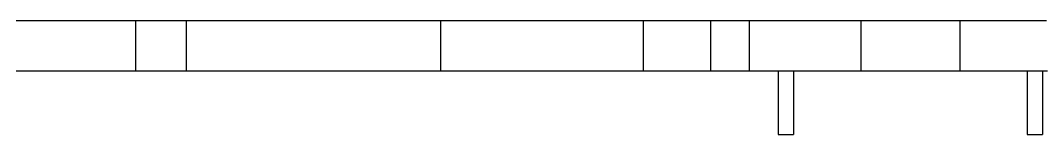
# Model space of a CAD drawing. Header units: metres. Extents: x -70 to 63, y -62 to 38.
# Drawn here: x -29.53 to 10.7, y 33 to 37.5 of the extents above; entities that cross this region are included whole.
import ezdxf

# ---------------------------------------------------------------- set-up
doc = ezdxf.new("R2010")
doc.units = ezdxf.units.M
doc.layers.add('U_Z10', color=7, linetype='Continuous')
doc.layers.add('U_Z14', color=7, linetype='Continuous')

msp = doc.modelspace()

# ---------------------------------------------------------------- linework, layer by layer
at = {"layer": 'U_Z10'}
for points in [[(-29.7, 37.5), (-29.5, 37.5), (-29.3, 37.5), (-29.1, 37.5), (-28.9, 37.5), (-28.7, 37.5), (-28.5, 37.5), (-28.3, 37.5), (-28.1, 37.5), (-27.9, 37.5), (-27.7, 37.5), (-27.5, 37.5), (-27.3, 37.5), (-27.1, 37.5), (-26.9, 37.5), (-26.7, 37.5), (-26.5, 37.5), (-26.3, 37.5), (-26.1, 37.5), (-25.9, 37.5), (-25.7, 37.5), (-25.5, 37.5), (-25.3, 37.5), (-25.1, 37.5), (-24.9, 37.5), (-24.7, 37.5), (-24.5, 37.5), (-24.3, 37.5), (-24.1, 37.5), (-23.9, 37.5), (-23.7, 37.5), (-23.5, 37.5), (-23.3, 37.5), (-23.1, 37.5), (-22.9, 37.5), (-22.7, 37.5), (-22.5, 37.5), (-22.3, 37.5), (-22.1, 37.5), (-21.9, 37.5), (-21.7, 37.5), (-21.5, 37.5), (-21.3, 37.5), (-21.1, 37.5), (-20.9, 37.5), (-20.7, 37.5), (-20.5, 37.5), (-20.3, 37.5), (-20.1, 37.5), (-19.9, 37.5), (-19.7, 37.5), (-19.5, 37.5), (-19.3, 37.5), (-19.1, 37.5), (-18.9, 37.5), (-18.7, 37.5), (-18.5, 37.5), (-18.3, 37.5), (-18.1, 37.5), (-17.9, 37.5), (-17.7, 37.5), (-17.5, 37.5), (-17.3, 37.5), (-17.1, 37.5), (-16.9, 37.5), (-16.7, 37.5), (-16.5, 37.5), (-16.3, 37.5), (-16.1, 37.5), (-15.9, 37.5), (-15.7, 37.5), (-15.5, 37.5), (-15.3, 37.5), (-15.1, 37.5), (-14.9, 37.5), (-14.7, 37.5), (-14.5, 37.5), (-14.3, 37.5), (-14.1, 37.5), (-13.9, 37.5), (-13.7, 37.5), (-13.5, 37.5), (-13.3, 37.5), (-13.1, 37.5), (-12.9, 37.5), (-12.7, 37.5), (-12.5, 37.5), (-12.3, 37.5), (-12.1, 37.5), (-11.9, 37.5), (-11.7, 37.5), (-11.5, 37.5), (-11.3, 37.5), (-11.1, 37.5), (-10.9, 37.5), (-10.7, 37.5), (-10.5, 37.5), (-10.3, 37.5), (-10.1, 37.5), (-9.9, 37.5), (-9.7, 37.5), (-9.5, 37.5), (-9.3, 37.5), (-9.1, 37.5), (-8.9, 37.5), (-8.7, 37.5), (-8.5, 37.5), (-8.3, 37.5), (-8.1, 37.5), (-7.9, 37.5), (-7.7, 37.5), (-7.5, 37.5), (-7.3, 37.5), (-7.1, 37.5), (-6.9, 37.5), (-6.7, 37.5), (-6.5, 37.5), (-6.3, 37.5), (-6.1, 37.5), (-5.9, 37.5), (-5.7, 37.5), (-5.5, 37.5), (-5.3, 37.5), (-5.1, 37.5), (-4.9, 37.5), (-4.7, 37.5), (-4.5, 37.5), (-4.3, 37.5), (-4.1, 37.5), (-3.9, 37.5), (-3.7, 37.5), (-3.5, 37.5), (-3.3, 37.5), (-3.1, 37.5), (-2.9, 37.5), (-2.7, 37.5), (-2.5, 37.5), (-2.3, 37.5), (-2.1, 37.5), (-1.9, 37.5), (-1.7, 37.5), (-1.5, 37.5), (-1.3, 37.5), (-1.1, 37.5), (-0.9, 37.5), (-0.7, 37.5), (-0.5, 37.5), (-0.3, 37.5), (-0.1, 37.5), (0.1, 37.5), (0.3, 37.5), (0.5, 37.5), (0.7, 37.5), (0.9, 37.5), (1.1, 37.5), (1.3, 37.5), (1.5, 37.5), (1.7, 37.5), (1.9, 37.5), (2.1, 37.5), (2.3, 37.5), (2.5, 37.5), (2.7, 37.5), (2.9, 37.5), (3.1, 37.5), (3.3, 37.5), (3.5, 37.5), (3.7, 37.5), (3.9, 37.5), (4.1, 37.5), (4.3, 37.5), (4.5, 37.5), (4.7, 37.5), (4.9, 37.5), (5.1, 37.5), (5.3, 37.5), (5.5, 37.5), (5.7, 37.5), (5.9, 37.5), (6.1, 37.5), (6.3, 37.5), (6.5, 37.5), (6.7, 37.5), (6.9, 37.5), (7.1, 37.5), (7.3, 37.5), (7.5, 37.5), (7.7, 37.5), (7.9, 37.5), (8.1, 37.5), (8.3, 37.5), (8.5, 37.5), (8.7, 37.5), (8.9, 37.5), (9.1, 37.5), (9.3, 37.5), (9.5, 37.5), (9.7, 37.5), (9.9, 37.5), (10.1, 37.5), (10.3, 37.5), (10.5, 37.5), (10.7, 37.5)], [(10.9, 35.5), (10.7, 35.5), (10.5, 35.5), (10.3, 35.5), (10.1, 35.5), (9.9, 35.5), (9.7, 35.5), (9.5, 35.5), (9.3, 35.5), (9.1, 35.5), (8.9, 35.5), (8.7, 35.5), (8.5, 35.5), (8.3, 35.5), (8.1, 35.5), (7.9, 35.5), (7.7, 35.5), (7.5, 35.5), (7.3, 35.5), (7.1, 35.5), (6.9, 35.5), (6.7, 35.5), (6.5, 35.5), (6.3, 35.5), (6.1, 35.5), (5.9, 35.5), (5.7, 35.5), (5.5, 35.5), (5.3, 35.5), (5.1, 35.5), (4.9, 35.5), (4.7, 35.5), (4.5, 35.5), (4.3, 35.5), (4.1, 35.5), (3.9, 35.5), (3.7, 35.5), (3.5, 35.5), (3.3, 35.5), (3.1, 35.5), (2.9, 35.5), (2.7, 35.5), (2.5, 35.5), (2.3, 35.5), (2.1, 35.5), (1.9, 35.5), (1.7, 35.5), (1.5, 35.5), (1.3, 35.5), (1.1, 35.5), (0.9, 35.5), (0.7, 35.5), (0.5, 35.5), (0.3, 35.5), (0.1, 35.5), (-0.1, 35.5), (-0.3, 35.5), (-0.5, 35.5), (-0.7, 35.5), (-0.9, 35.5), (-1.1, 35.5), (-1.3, 35.5), (-1.5, 35.5), (-1.7, 35.5), (-1.9, 35.5), (-2.1, 35.5), (-2.3, 35.5), (-2.5, 35.5), (-2.7, 35.5), (-2.9, 35.5), (-3.1, 35.5), (-3.3, 35.5), (-3.5, 35.5), (-3.7, 35.5), (-3.9, 35.5), (-4.1, 35.5), (-4.3, 35.5), (-4.5, 35.5), (-4.7, 35.5), (-4.9, 35.5), (-5.1, 35.5), (-5.3, 35.5), (-5.5, 35.5), (-5.7, 35.5), (-5.9, 35.5), (-6.1, 35.5), (-6.3, 35.5), (-6.5, 35.5), (-6.7, 35.5), (-6.9, 35.5), (-7.1, 35.5), (-7.3, 35.5), (-7.5, 35.5), (-7.7, 35.5), (-7.9, 35.5), (-8.1, 35.5), (-8.3, 35.5), (-8.5, 35.5), (-8.7, 35.5), (-8.9, 35.5), (-9.1, 35.5), (-9.3, 35.5), (-9.5, 35.5), (-9.7, 35.5), (-9.9, 35.5), (-10.1, 35.5), (-10.3, 35.5), (-10.5, 35.5), (-10.7, 35.5), (-10.9, 35.5), (-11.1, 35.5), (-11.3, 35.5), (-11.5, 35.5), (-11.7, 35.5), (-11.9, 35.5), (-12.1, 35.5), (-12.3, 35.5), (-12.5, 35.5), (-12.7, 35.5), (-12.9, 35.5), (-13.1, 35.5), (-13.3, 35.5), (-13.5, 35.5), (-13.7, 35.5), (-13.9, 35.5), (-14.1, 35.5), (-14.3, 35.5), (-14.5, 35.5), (-14.7, 35.5), (-14.9, 35.5), (-15.1, 35.5), (-15.3, 35.5), (-15.5, 35.5), (-15.7, 35.5), (-15.9, 35.5), (-16.1, 35.5), (-16.3, 35.5), (-16.5, 35.5), (-16.7, 35.5), (-16.9, 35.5), (-17.1, 35.5), (-17.3, 35.5), (-17.5, 35.5), (-17.7, 35.5), (-17.9, 35.5), (-18.1, 35.5), (-18.3, 35.5), (-18.5, 35.5), (-18.7, 35.5), (-18.9, 35.5), (-19.1, 35.5), (-19.3, 35.5), (-19.5, 35.5), (-19.7, 35.5), (-19.9, 35.5), (-20.1, 35.5), (-20.3, 35.5), (-20.5, 35.5), (-20.7, 35.5), (-20.9, 35.5), (-21.1, 35.5), (-21.3, 35.5), (-21.5, 35.5), (-21.7, 35.5), (-21.9, 35.5), (-22.1, 35.5), (-22.3, 35.5), (-22.5, 35.5), (-22.7, 35.5), (-22.9, 35.5), (-23.1, 35.5), (-23.3, 35.5), (-23.5, 35.5), (-23.7, 35.5), (-23.9, 35.5), (-24.1, 35.5), (-24.3, 35.5), (-24.5, 35.5), (-24.7, 35.5), (-24.9, 35.5), (-25.1, 35.5), (-25.3, 35.5), (-25.5, 35.5), (-25.7, 35.5), (-25.9, 35.5), (-26.1, 35.5), (-26.3, 35.5), (-26.5, 35.5), (-26.7, 35.5), (-26.9, 35.5), (-27.1, 35.5), (-27.3, 35.5), (-27.5, 35.5), (-27.7, 35.5), (-27.9, 35.5), (-28.1, 35.5), (-28.3, 35.5), (-28.5, 35.5), (-28.7, 35.5), (-28.9, 35.5), (-29.1, 35.5), (-29.3, 35.5), (-29.5, 35.5), (-29.7, 35.5)]]:
    msp.add_lwpolyline(points, dxfattribs=at)
at = {"layer": 'U_Z14'}
for points in [[(-25, 37.5), (-24.8, 37.5), (-24.6, 37.5), (-24.4, 37.5), (-24.2, 37.5), (-24, 37.5), (-23.8, 37.5), (-23.6, 37.5), (-23.4, 37.5), (-23.2, 37.5), (-23, 37.5)], [(-25, 37.5), (-25, 37.3), (-25, 37.1), (-25, 36.9), (-25, 36.7), (-25, 36.5), (-25, 36.3), (-25, 36.1), (-25, 35.9), (-25, 35.7), (-25, 35.5)], [(-23, 37.5), (-23, 37.3), (-23, 37.1), (-23, 36.9), (-23, 36.7), (-23, 36.5), (-23, 36.3), (-23, 36.1), (-23, 35.9), (-23, 35.7), (-23, 35.5)], [(-13, 37.5), (-12.79487, 37.5), (-12.58974, 37.5), (-12.38462, 37.5), (-12.17949, 37.5), (-11.97436, 37.5), (-11.76923, 37.5), (-11.5641, 37.5), (-11.35897, 37.5), (-11.15385, 37.5), (-10.94872, 37.5), (-10.74359, 37.5), (-10.53846, 37.5), (-10.33333, 37.5), (-10.12821, 37.5), (-9.92308, 37.5), (-9.71795, 37.5), (-9.51282, 37.5), (-9.30769, 37.5), (-9.10256, 37.5), (-8.89744, 37.5), (-8.69231, 37.5), (-8.48718, 37.5), (-8.28205, 37.5), (-8.07692, 37.5), (-7.87179, 37.5), (-7.66667, 37.5), (-7.46154, 37.5), (-7.25641, 37.5), (-7.05128, 37.5), (-6.84615, 37.5), (-6.64103, 37.5), (-6.4359, 37.5), (-6.23077, 37.5), (-6.02564, 37.5), (-5.82051, 37.5), (-5.61538, 37.5), (-5.41026, 37.5), (-5.20513, 37.5), (-5, 37.5)], [(-13, 37.5), (-13, 37.3), (-13, 37.1), (-13, 36.9), (-13, 36.7), (-13, 36.5), (-13, 36.3), (-13, 36.1), (-13, 35.9), (-13, 35.7), (-13, 35.5)], [(-5, 37.5), (-4.79692, 37.5), (-4.59384, 37.5), (-4.39075, 37.5), (-4.18767, 37.5), (-3.98459, 37.5), (-3.78151, 37.5), (-3.57843, 37.5), (-3.37534, 37.5), (-3.17226, 37.5), (-2.96918, 37.5), (-2.7661, 37.5), (-2.56302, 37.5), (-2.35993, 37.5)], [(-5, 35.5), (-5, 35.7), (-5, 35.9), (-5, 36.1), (-5, 36.3), (-5, 36.5), (-5, 36.7), (-5, 36.9), (-5, 37.1), (-5, 37.3), (-5, 37.5)], [(-2.35993, 35.5), (-2.35993, 35.7), (-2.35993, 35.9), (-2.35993, 36.1), (-2.35993, 36.3), (-2.35993, 36.5), (-2.35993, 36.7), (-2.35993, 36.9), (-2.35993, 37.1), (-2.35993, 37.3), (-2.35993, 37.5)], [(-0.84007, 37.5), (-0.63102, 37.5), (-0.42196, 37.5), (-0.21291, 37.5), (-0.00386, 37.5), (0.20519, 37.5), (0.41424, 37.5), (0.62329, 37.5), (0.83234, 37.5), (1.04139, 37.5), (1.25044, 37.5), (1.45949, 37.5), (1.66854, 37.5), (1.87759, 37.5), (2.08664, 37.5), (2.2957, 37.5), (2.50475, 37.5), (2.7138, 37.5), (2.92285, 37.5), (3.1319, 37.5), (3.34095, 37.5), (3.55, 37.5)], [(-0.84007, 35.5), (-0.84007, 35.7), (-0.84007, 35.9), (-0.84007, 36.1), (-0.84007, 36.3), (-0.84007, 36.5), (-0.84007, 36.7), (-0.84007, 36.9), (-0.84007, 37.1), (-0.84007, 37.3), (-0.84007, 37.5)], [(3.55, 37.5), (3.55, 37.3), (3.55, 37.1), (3.55, 36.9), (3.55, 36.7), (3.55, 36.5), (3.55, 36.3), (3.55, 36.1), (3.55, 35.9), (3.55, 35.7), (3.55, 35.5)], [(7.45, 37.5), (7.65021, 37.5), (7.85043, 37.5), (8.05064, 37.5), (8.25085, 37.5), (8.45106, 37.5), (8.65128, 37.5), (8.85149, 37.5), (9.0517, 37.5), (9.25191, 37.5), (9.45213, 37.5), (9.65234, 37.5), (9.85255, 37.5), (10.05277, 37.5), (10.25298, 37.5), (10.45319, 37.5), (10.6534, 37.5), (10.85362, 37.5)], [(7.45, 37.5), (7.45, 37.3), (7.45, 37.1), (7.45, 36.9), (7.45, 36.7), (7.45, 36.5), (7.45, 36.3), (7.45, 36.1), (7.45, 35.9), (7.45, 35.7), (7.45, 35.5)], [(-23, 35.5), (-23.2, 35.5), (-23.4, 35.5), (-23.6, 35.5), (-23.8, 35.5), (-24, 35.5), (-24.2, 35.5), (-24.4, 35.5), (-24.6, 35.5), (-24.8, 35.5), (-25, 35.5)], [(-5, 35.5), (-5.2, 35.5), (-5.4, 35.5), (-5.6, 35.5), (-5.8, 35.5), (-6, 35.5), (-6.2, 35.5), (-6.4, 35.5), (-6.6, 35.5), (-6.8, 35.5), (-7, 35.5), (-7.2, 35.5), (-7.4, 35.5), (-7.6, 35.5), (-7.8, 35.5), (-8, 35.5), (-8.2, 35.5), (-8.4, 35.5), (-8.6, 35.5), (-8.8, 35.5), (-9, 35.5), (-9.2, 35.5), (-9.4, 35.5), (-9.6, 35.5), (-9.8, 35.5), (-10, 35.5), (-10.2, 35.5), (-10.4, 35.5), (-10.6, 35.5), (-10.8, 35.5), (-11, 35.5), (-11.2, 35.5), (-11.4, 35.5), (-11.6, 35.5), (-11.8, 35.5), (-12, 35.5), (-12.2, 35.5), (-12.4, 35.5), (-12.6, 35.5), (-12.8, 35.5), (-13, 35.5)], [(-2.35993, 35.5), (-2.56302, 35.5), (-2.7661, 35.5), (-2.96918, 35.5), (-3.17226, 35.5), (-3.37534, 35.5), (-3.57843, 35.5), (-3.78151, 35.5), (-3.98459, 35.5), (-4.18767, 35.5), (-4.39075, 35.5), (-4.59384, 35.5), (-4.79692, 35.5), (-5, 35.5)], [(0.3, 35.5), (0.07199, 35.5), (-0.15603, 35.5), (-0.38404, 35.5), (-0.61205, 35.5), (-0.84007, 35.5)], [(0.3, 35.5), (0.3, 35.29167), (0.3, 35.08333), (0.3, 34.875), (0.3, 34.66667), (0.3, 34.45833), (0.3, 34.25), (0.3, 34.04167), (0.3, 33.83333), (0.3, 33.625), (0.3, 33.41667), (0.3, 33.20833), (0.3, 33)], [(3.55, 35.5), (3.34615, 35.5), (3.14231, 35.5), (2.93846, 35.5), (2.73462, 35.5), (2.53077, 35.5), (2.32692, 35.5), (2.12308, 35.5), (1.91923, 35.5), (1.71538, 35.5), (1.51154, 35.5), (1.30769, 35.5), (1.10385, 35.5), (0.9, 35.5)], [(0.9, 35.5), (0.9, 35.29167), (0.9, 35.08333), (0.9, 34.875), (0.9, 34.66667), (0.9, 34.45833), (0.9, 34.25), (0.9, 34.04167), (0.9, 33.83333), (0.9, 33.625), (0.9, 33.41667), (0.9, 33.20833), (0.9, 33)], [(10.1, 35.5), (9.89615, 35.5), (9.69231, 35.5), (9.48846, 35.5), (9.28462, 35.5), (9.08077, 35.5), (8.87692, 35.5), (8.67308, 35.5), (8.46923, 35.5), (8.26538, 35.5), (8.06154, 35.5), (7.85769, 35.5), (7.65385, 35.5), (7.45, 35.5)], [(10.1, 35.5), (10.1, 35.29167), (10.1, 35.08333), (10.1, 34.875), (10.1, 34.66667), (10.1, 34.45833), (10.1, 34.25), (10.1, 34.04167), (10.1, 33.83333), (10.1, 33.625), (10.1, 33.41667), (10.1, 33.20833), (10.1, 33)], [(10.7, 35.5), (10.7, 35.29167), (10.7, 35.08333), (10.7, 34.875), (10.7, 34.66667), (10.7, 34.45833), (10.7, 34.25), (10.7, 34.04167), (10.7, 33.83333), (10.7, 33.625), (10.7, 33.41667), (10.7, 33.20833), (10.7, 33)], [(0.3, 33), (0.5, 33), (0.7, 33), (0.9, 33)], [(10.1, 33), (10.4, 33), (10.7, 33)]]:
    msp.add_lwpolyline(points, dxfattribs=at)

doc.saveas('drawing.dxf')
